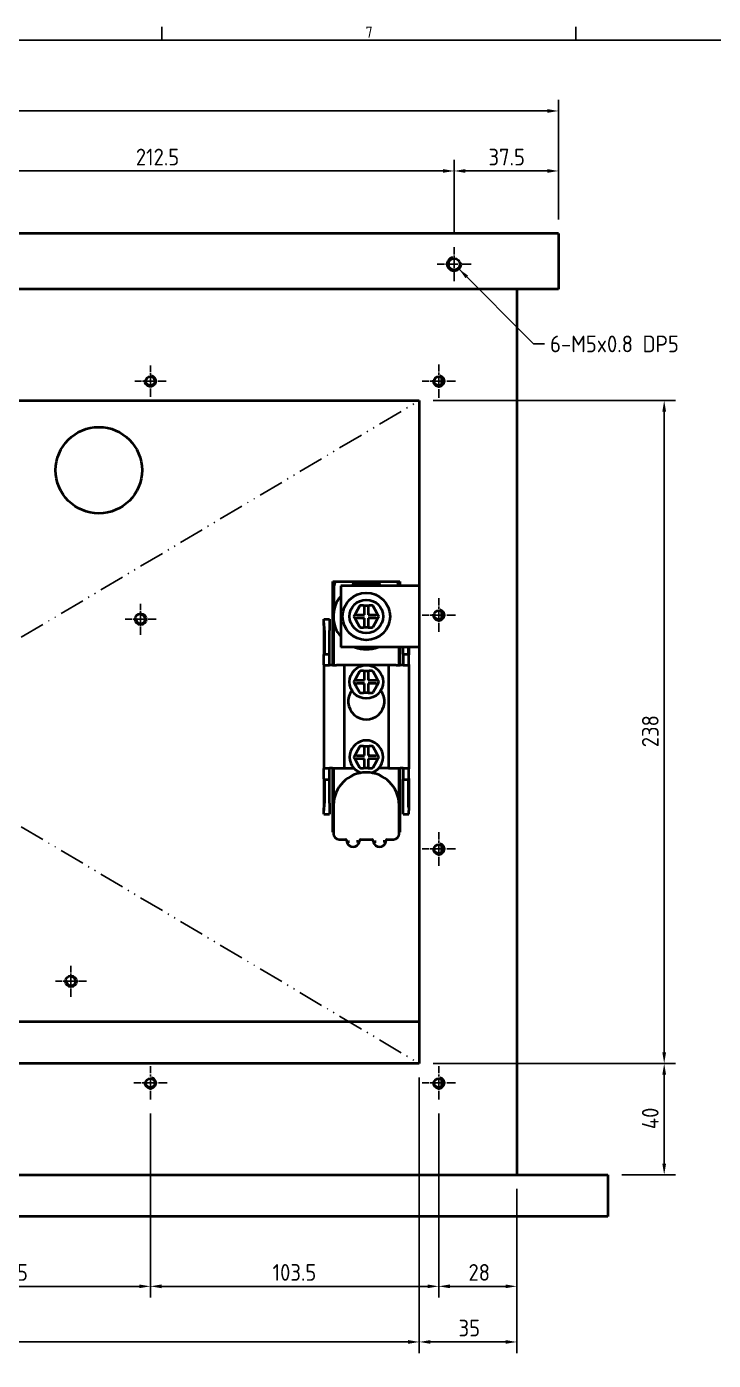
# Model space of a CAD drawing. Header units: millimetres. Extents: x 0 to 2378, y 0 to 1682.
# Drawn here: x 1289.2 to 1535.6, y 1167.9 to 1646.8 of the extents above; entities that cross this region are included whole.
import ezdxf

# ---------------------------------------------------------------- set-up
doc = ezdxf.new("R2010")
doc.units = ezdxf.units.MM
doc.header["$LTSCALE"] = 2
doc.linetypes.add('CHAIN', pattern=[0.3543, 0.2362, -0.0295, 0.0591, -0.0295])
doc.linetypes.add('DASH_DOUBLE_DOT', pattern=[0.4398, 0.24, -0.06, 0.0098, -0.06, 0.01, -0.06])
doc.layers.get('0').update_dxf_attribs({"color": 3, "lineweight": 25})
for name, color, linetype, lineweight in [('가시적인 것(ISO)', 3, 'Continuous', 40), ('가시적인 좁은 것(ISO)', 3, 'Continuous', 35), ('경계(ISO)', 7, 'Continuous', 25), ('기호(ISO)', 5, 'Continuous', 25), ('스케치 형상(ISO)', 3, 'Continuous', 25), ('중심 표식(ISO)', 1, 'Continuous', 25), ('치수(ISO)', 2, 'Continuous', 25)]:
    doc.layers.add(name, color=color, linetype=linetype, lineweight=lineweight)
doc.styles.add('문자 텍스트_PSTEK_POSCO', font='isocp.shx')
doc.styles.add('치수 텍스트_PSTEK_POSCO', font='isocp.shx')
doc.dimstyles.new('치수_PSTEK_POSCO', dxfattribs={"dimscale": 2, "dimtxt": 3, "dimasz": 2, "dimexe": 2, "dimexo": 2.5, "dimgap": 1, "dimtad": 1, "dimrnd": 1e-08, "dimdsep": 46, "dimtxsty": '치수 텍스트_PSTEK_POSCO', "dimcen": 0.09, "dimdle": 10, "dimclrd": 7, "dimclre": 7, "dimclrt": 2, "dimadec": 1, "dimazin": 2, "dimtfac": 1, "dimtmove": 0, "dimatfit": 3, "dimfxl": 0, "dimtolj": 1, "dimlwd": -1, "dimlwe": -1, "dimarcsym": 0})
doc.dimstyles.new('치수_PSTEK_POSCO$7', dxfattribs={"dimscale": 2, "dimtxt": 3, "dimasz": 2, "dimexe": 2, "dimexo": 2.5, "dimgap": 1, "dimtad": 1, "dimrnd": 1e-08, "dimdsep": 46, "dimtxsty": '치수 텍스트_PSTEK_POSCO', "dimcen": 0.09, "dimdle": 10, "dimclrd": 7, "dimclre": 7, "dimclrt": 2, "dimadec": 1, "dimazin": 2, "dimtfac": 1, "dimtmove": 0, "dimatfit": 3, "dimfxl": 0, "dimtolj": 1, "dimlwd": -1, "dimlwe": -1, "dimarcsym": 0})

# ---------------------------------------------------------------- blocks, each defined once
blk = doc.blocks.new('경계 Default Border')
at = {"layer": '경계(ISO)'}
for p, q in [((668.81, 821), (668.81, 823.4)), ((743.12, 821), (743.12, 823.4))]:
    blk.add_line(p, q, dxfattribs=at)
at = {"layer": '경계(ISO)', "flags": 128}
blk.add_lwpolyline([(20, 20), (20, 821), (1169, 821), (1169, 20), (20, 20)], dxfattribs=at)
at = {"layer": '경계(ISO)', "color": 2, "insert": (705.4, 821.4), "char_height": 2, "attachment_point": 7, "style": '문자 텍스트_PSTEK_POSCO'}
blk.add_mtext('7', dxfattribs=at)
blk = doc.blocks.new('*D47')
at = {"layer": 'Defpoints', "color": 0, "transparency": 16777216}
for p in [(1230.07, 1261.54), (1333.57, 1261.54), (1333.57, 1194.51)]:
    blk.add_point(p, dxfattribs=at)
at = {"layer": '치수(ISO)', "color": 7, "transparency": 16777216}
for p, q in [((1230.07, 1256.54), (1230.07, 1190.51)), ((1333.57, 1256.54), (1333.57, 1190.51)), ((1234.07, 1194.51), (1329.57, 1194.51))]:
    blk.add_line(p, q, dxfattribs=at)
for points in [[(1234.07, 1195.18), (1234.07, 1193.85), (1230.07, 1194.51)], [(1329.57, 1195.18), (1329.57, 1193.85), (1333.57, 1194.51)]]:
    blk.add_solid(points, dxfattribs=at)
at = {"layer": '치수(ISO)', "color": 2, "transparency": 16777216, "insert": (1273.92, 1199.51), "char_height": 6, "attachment_point": 4, "style": '치수 텍스트_PSTEK_POSCO'}
blk.add_mtext('\\A1;103.5', dxfattribs=at)
blk = doc.blocks.new('*D48')
at = {"layer": 'Defpoints', "color": 0, "transparency": 16777216}
for p in [(1333.57, 1261.54), (1437.07, 1261.54), (1437.07, 1194.51)]:
    blk.add_point(p, dxfattribs=at)
at = {"layer": '치수(ISO)', "color": 7, "transparency": 16777216}
for p, q in [((1333.57, 1256.54), (1333.57, 1190.51)), ((1437.07, 1256.54), (1437.07, 1190.51)), ((1337.57, 1194.51), (1433.07, 1194.51))]:
    blk.add_line(p, q, dxfattribs=at)
for points in [[(1337.57, 1195.18), (1337.57, 1193.85), (1333.57, 1194.51)], [(1433.07, 1195.18), (1433.07, 1193.85), (1437.07, 1194.51)]]:
    blk.add_solid(points, dxfattribs=at)
at = {"layer": '치수(ISO)', "color": 2, "transparency": 16777216, "insert": (1377.42, 1199.51), "char_height": 6, "attachment_point": 4, "style": '치수 텍스트_PSTEK_POSCO'}
blk.add_mtext('\\A1;103.5', dxfattribs=at)
blk = doc.blocks.new('*D49')
at = {"layer": 'Defpoints', "color": 0, "transparency": 16777216}
for p in [(1437.07, 1261.54), (1465.07, 1234.54), (1465.07, 1194.51)]:
    blk.add_point(p, dxfattribs=at)
at = {"layer": '치수(ISO)', "color": 7, "transparency": 16777216}
for p, q in [((1437.07, 1256.54), (1437.07, 1190.51)), ((1465.07, 1229.54), (1465.07, 1190.51)), ((1441.07, 1194.51), (1461.07, 1194.51))]:
    blk.add_line(p, q, dxfattribs=at)
for points in [[(1441.07, 1195.18), (1441.07, 1193.85), (1437.07, 1194.51)], [(1461.07, 1195.18), (1461.07, 1193.85), (1465.07, 1194.51)]]:
    blk.add_solid(points, dxfattribs=at)
at = {"layer": '치수(ISO)', "color": 2, "transparency": 16777216, "insert": (1447.72, 1199.51), "char_height": 6, "attachment_point": 4, "style": '치수 텍스트_PSTEK_POSCO'}
blk.add_mtext('\\A1;28', dxfattribs=at)
blk = doc.blocks.new('*D109')
at = {"layer": 'Defpoints', "color": 0, "transparency": 16777216}
for p in [(1430.07, 1512.54), (1430.07, 1274.54), (1517.98, 1274.54)]:
    blk.add_point(p, dxfattribs=at)
at = {"layer": '치수(ISO)', "color": 7, "transparency": 16777216}
for p, q in [((1435.07, 1512.54), (1521.98, 1512.54)), ((1517.98, 1508.54), (1517.98, 1278.54)), ((1435.07, 1274.54), (1521.98, 1274.54))]:
    blk.add_line(p, q, dxfattribs=at)
for points in [[(1517.31, 1508.54), (1518.64, 1508.54), (1517.98, 1512.54)], [(1517.31, 1278.54), (1518.64, 1278.54), (1517.98, 1274.54)]]:
    blk.add_solid(points, dxfattribs=at)
at = {"layer": '치수(ISO)', "color": 2, "transparency": 16777216, "insert": (1512.98, 1388.07), "char_height": 6, "attachment_point": 4, "rotation": 90, "style": '치수 텍스트_PSTEK_POSCO'}
blk.add_mtext('\\A1;238', dxfattribs=at)
blk = doc.blocks.new('*D110')
at = {"layer": 'Defpoints', "color": 0, "transparency": 16777216}
for p in [(1430.07, 1274.54), (1497.77, 1234.54), (1517.98, 1234.54)]:
    blk.add_point(p, dxfattribs=at)
at = {"layer": '치수(ISO)', "color": 7, "transparency": 16777216}
for p, q in [((1435.07, 1274.54), (1521.98, 1274.54)), ((1517.98, 1270.54), (1517.98, 1238.54)), ((1502.77, 1234.54), (1521.98, 1234.54))]:
    blk.add_line(p, q, dxfattribs=at)
for points in [[(1517.31, 1270.54), (1518.64, 1270.54), (1517.98, 1274.54)], [(1517.31, 1238.54), (1518.64, 1238.54), (1517.98, 1234.54)]]:
    blk.add_solid(points, dxfattribs=at)
at = {"layer": '치수(ISO)', "color": 2, "transparency": 16777216, "insert": (1512.98, 1250.94), "char_height": 6, "attachment_point": 4, "rotation": 90, "style": '치수 텍스트_PSTEK_POSCO'}
blk.add_mtext('\\A1;40', dxfattribs=at)
blk = doc.blocks.new('*D112')
at = {"layer": 'Defpoints', "color": 0, "transparency": 16777216}
for p in [(1030.07, 1274.54), (1430.07, 1274.54), (1430.07, 1174.54)]:
    blk.add_point(p, dxfattribs=at)
at = {"layer": '치수(ISO)', "color": 7, "transparency": 16777216}
for p, q in [((1030.07, 1269.54), (1030.07, 1170.54)), ((1430.07, 1269.54), (1430.07, 1170.54)), ((1034.07, 1174.54), (1426.07, 1174.54))]:
    blk.add_line(p, q, dxfattribs=at)
for points in [[(1034.07, 1175.21), (1034.07, 1173.88), (1030.07, 1174.54)], [(1426.07, 1175.21), (1426.07, 1173.88), (1430.07, 1174.54)]]:
    blk.add_solid(points, dxfattribs=at)
at = {"layer": '치수(ISO)', "color": 2, "transparency": 16777216, "insert": (1224.39, 1179.54), "char_height": 6, "attachment_point": 4, "style": '치수 텍스트_PSTEK_POSCO'}
blk.add_mtext('\\A1;400', dxfattribs=at)
blk = doc.blocks.new('*D113')
at = {"layer": 'Defpoints', "color": 0, "transparency": 16777216}
for p in [(1430.07, 1274.54), (1465.07, 1234.54), (1465.07, 1174.54)]:
    blk.add_point(p, dxfattribs=at)
at = {"layer": '치수(ISO)', "color": 7, "transparency": 16777216}
for p, q in [((1430.07, 1269.54), (1430.07, 1170.54)), ((1465.07, 1229.54), (1465.07, 1170.54)), ((1434.07, 1174.54), (1461.07, 1174.54))]:
    blk.add_line(p, q, dxfattribs=at)
for points in [[(1434.07, 1175.21), (1434.07, 1173.88), (1430.07, 1174.54)], [(1461.07, 1175.21), (1461.07, 1173.88), (1465.07, 1174.54)]]:
    blk.add_solid(points, dxfattribs=at)
at = {"layer": '치수(ISO)', "color": 2, "transparency": 16777216, "insert": (1444.17, 1179.54), "char_height": 6, "attachment_point": 4, "style": '치수 텍스트_PSTEK_POSCO'}
blk.add_mtext('\\A1;35', dxfattribs=at)
blk = doc.blocks.new('*D138')
at = {"layer": 'Defpoints', "color": 0, "transparency": 16777216}
for p in [(1442.57, 1594.99), (1442.57, 1567.61), (1230.07, 1561.54)]:
    blk.add_point(p, dxfattribs=at)
at = {"layer": '치수(ISO)', "color": 7, "transparency": 16777216}
for p, q in [((1230.07, 1566.54), (1230.07, 1598.99)), ((1234.07, 1594.99), (1438.57, 1594.99)), ((1442.57, 1572.61), (1442.57, 1598.99))]:
    blk.add_line(p, q, dxfattribs=at)
for points in [[(1234.07, 1595.66), (1234.07, 1594.33), (1230.07, 1594.99)], [(1438.57, 1595.66), (1438.57, 1594.33), (1442.57, 1594.99)]]:
    blk.add_solid(points, dxfattribs=at)
at = {"layer": '치수(ISO)', "color": 2, "transparency": 16777216, "insert": (1328.34, 1599.99), "char_height": 6, "attachment_point": 4, "style": '치수 텍스트_PSTEK_POSCO'}
blk.add_mtext('\\A1;212.5', dxfattribs=at)
blk = doc.blocks.new('*D139')
at = {"layer": 'Defpoints', "color": 0, "transparency": 16777216}
for p in [(1480.07, 1594.99), (1480.07, 1572.54), (1442.57, 1567.61)]:
    blk.add_point(p, dxfattribs=at)
at = {"layer": '치수(ISO)', "color": 7, "transparency": 16777216}
for p, q in [((1442.57, 1572.61), (1442.57, 1598.99)), ((1446.57, 1594.99), (1476.07, 1594.99)), ((1480.07, 1577.54), (1480.07, 1598.99))]:
    blk.add_line(p, q, dxfattribs=at)
for points in [[(1446.57, 1595.66), (1446.57, 1594.33), (1442.57, 1594.99)], [(1476.07, 1595.66), (1476.07, 1594.33), (1480.07, 1594.99)]]:
    blk.add_solid(points, dxfattribs=at)
at = {"layer": '치수(ISO)', "color": 2, "transparency": 16777216, "insert": (1454.92, 1599.99), "char_height": 6, "attachment_point": 4, "style": '치수 텍스트_PSTEK_POSCO'}
blk.add_mtext('\\A1;37.5', dxfattribs=at)
blk = doc.blocks.new('*D158')
at = {"layer": 'Defpoints', "color": 0, "transparency": 16777216}
for p in [(980.07, 1616.53), (980.07, 1572.54), (1480.07, 1572.54)]:
    blk.add_point(p, dxfattribs=at)
at = {"layer": '치수(ISO)', "color": 7, "transparency": 16777216}
for p, q in [((980.07, 1577.54), (980.07, 1620.53)), ((1480.07, 1577.54), (1480.07, 1620.53)), ((1476.07, 1616.53), (984.07, 1616.53))]:
    blk.add_line(p, q, dxfattribs=at)
for points in [[(984.07, 1617.2), (984.07, 1615.87), (980.07, 1616.53)], [(1476.07, 1617.2), (1476.07, 1615.87), (1480.07, 1616.53)]]:
    blk.add_solid(points, dxfattribs=at)
at = {"layer": '치수(ISO)', "color": 2, "transparency": 16777216, "insert": (1224.67, 1621.53), "char_height": 6, "attachment_point": 4, "style": '치수 텍스트_PSTEK_POSCO'}
blk.add_mtext('\\A1;500', dxfattribs=at)

msp = doc.modelspace()

# ---------------------------------------------------------------- linework, layer by layer
at = {"layer": '가시적인 것(ISO)'}
for p, q in [((1480.0715, 1572.5446), (980.0715, 1572.5446)), ((1480.0715, 1572.5446), (1480.0715, 1552.5446)), ((1480.0715, 1552.5446), (980.0715, 1552.5446)), ((1465.0715, 1552.5446), (1465.0715, 1234.5446)), ((1438.0715, 1520.8204), (1438.0715, 1518.2689)), ((1030.0715, 1512.5446), (1430.0715, 1512.5446)), ((1430.0715, 1512.5446), (1430.0715, 1274.5446)), ((1399.0715, 1417.5446), (1399.0715, 1447.5446)), ((1399.0715, 1447.5446), (1423.0715, 1447.5446)), ((1406.0715, 1446.3179), (1406.0715, 1446.0446)), ((1415.5715, 1446.8179), (1406.5715, 1446.8179)), ((1416.0715, 1446.0446), (1416.0715, 1446.3179)), ((1423.0715, 1447.5446), (1423.0715, 1446.0446)), ((1399.3515, 1444.9296), (1399.3515, 1436.1637)), ((1430.0715, 1446.0446), (1401.872, 1446.0446)), ((1401.872, 1446.0446), (1401.872, 1424.0446)), ((1408.6467, 1438.7446), (1407.2899, 1436.3946)), ((1409.9715, 1438.9946), (1409.0797, 1438.9946)), ((1409.9715, 1438.9946), (1412.1715, 1438.9946)), ((1410.4715, 1435.6446), (1410.4715, 1438.4946)), ((1411.6715, 1438.4946), (1411.6715, 1435.6446)), ((1413.0634, 1438.9946), (1412.1715, 1438.9946)), ((1414.8532, 1436.3946), (1413.4964, 1438.7446)), ((1438.0715, 1436.8204), (1438.0715, 1434.2689)), ((1395.8215, 1434.0446), (1397.8215, 1434.0446)), ((1395.8215, 1432.6904), (1395.8215, 1434.0446)), ((1395.8215, 1432.6904), (1395.8215, 1421.2767)), ((1397.8215, 1434.0446), (1397.8215, 1430.0446)), ((1399.2982, 1435.0446), (1399.2982, 1417.5446)), ((1406.6548, 1435.2946), (1407.2899, 1436.3946)), ((1407.2899, 1433.6946), (1406.6548, 1434.7946)), ((1407.2899, 1433.6946), (1408.6467, 1431.3446)), ((1407.7229, 1435.6446), (1410.4715, 1435.6446)), ((1410.4715, 1434.4446), (1407.7229, 1434.4446)), ((1409.9715, 1436.1446), (1410.4715, 1435.6446)), ((1409.9715, 1433.9446), (1410.4715, 1434.4446)), ((1410.4715, 1431.5946), (1410.4715, 1434.4446)), ((1412.1715, 1436.1446), (1411.6715, 1435.6446)), ((1411.6715, 1435.6446), (1414.4202, 1435.6446)), ((1412.1715, 1433.9446), (1411.6715, 1434.4446)), ((1411.6715, 1434.4446), (1411.6715, 1431.0946)), ((1414.4202, 1434.4446), (1411.6715, 1434.4446)), ((1413.4964, 1431.3446), (1414.8532, 1433.6946)), ((1414.8532, 1436.3946), (1415.4883, 1435.2946)), ((1415.4883, 1434.7946), (1414.8532, 1433.6946)), ((1396.0895, 1430.0446), (1396.0895, 1421.5446)), ((1397.8215, 1421.5446), (1397.8215, 1430.0446)), ((1409.0797, 1431.0946), (1409.9715, 1431.0946)), ((1411.6715, 1431.0946), (1409.9715, 1431.0946)), ((1411.6715, 1431.0946), (1412.1715, 1431.0946)), ((1412.1715, 1431.0946), (1412.7747, 1431.0946)), ((1412.7747, 1431.0946), (1413.0634, 1431.0946)), ((1430.0715, 1424.0446), (1401.872, 1424.0446)), ((1422.8449, 1417.5446), (1422.8449, 1424.0446)), ((1423.0715, 1424.0446), (1423.0715, 1417.5446)), ((1424.3215, 1421.5446), (1424.3215, 1424.0446)), ((1426.0536, 1424.0446), (1426.0536, 1421.5446)), ((1426.3215, 1424.0446), (1426.3215, 1421.2767)), ((1395.8215, 1417.8126), (1395.8215, 1421.2767)), ((1395.8215, 1417.8126), (1395.8215, 1380.2767)), ((1396.0895, 1421.5446), (1397.8215, 1421.5446)), ((1396.0895, 1417.5446), (1397.8215, 1417.5446)), ((1397.8215, 1417.5446), (1397.8215, 1421.5446)), ((1398.9842, 1417.5446), (1397.8215, 1417.5446)), ((1398.9842, 1417.5446), (1400.4091, 1417.5446)), ((1403.0715, 1417.5446), (1400.4091, 1417.5446)), ((1419.0715, 1417.5446), (1403.0715, 1417.5446)), ((1403.0715, 1417.5446), (1403.0715, 1380.5446)), ((1421.734, 1417.5446), (1419.0715, 1417.5446)), ((1419.0715, 1417.5446), (1419.0715, 1380.5446)), ((1421.734, 1417.5446), (1423.1589, 1417.5446)), ((1424.3215, 1417.5446), (1423.1589, 1417.5446)), ((1424.3215, 1421.5446), (1424.3215, 1417.5446)), ((1424.3215, 1421.5446), (1426.0536, 1421.5446)), ((1424.3215, 1417.5446), (1426.0536, 1417.5446)), ((1426.3215, 1417.8126), (1426.3215, 1421.2767)), ((1426.3215, 1417.8126), (1426.3215, 1380.2767)), ((1406.6548, 1411.7846), (1407.2899, 1412.8846)), ((1408.6467, 1415.2346), (1407.2899, 1412.8846)), ((1409.9715, 1415.4846), (1409.0797, 1415.4846)), ((1409.9715, 1415.4846), (1412.1715, 1415.4846)), ((1409.9715, 1412.6346), (1410.4715, 1412.1346)), ((1410.4715, 1412.1346), (1410.4715, 1414.9846)), ((1411.6715, 1414.9846), (1411.6715, 1412.1346)), ((1412.1715, 1412.6346), (1411.6715, 1412.1346)), ((1413.0634, 1415.4846), (1412.1715, 1415.4846)), ((1414.8532, 1412.8846), (1413.4964, 1415.2346)), ((1414.8532, 1412.8846), (1415.4883, 1411.7846)), ((1407.2899, 1410.1846), (1406.6548, 1411.2846)), ((1407.2899, 1410.1846), (1408.6467, 1407.8346)), ((1407.7229, 1412.1346), (1410.4715, 1412.1346)), ((1410.4715, 1410.9346), (1407.7229, 1410.9346)), ((1409.9715, 1410.4346), (1410.4715, 1410.9346)), ((1410.4715, 1408.0846), (1410.4715, 1410.9346)), ((1411.6715, 1412.1346), (1414.4202, 1412.1346)), ((1412.1715, 1410.4346), (1411.6715, 1410.9346)), ((1411.6715, 1410.9346), (1411.6715, 1407.5846)), ((1414.4202, 1410.9346), (1411.6715, 1410.9346)), ((1413.4964, 1407.8346), (1414.8532, 1410.1846)), ((1415.4883, 1411.2846), (1414.8532, 1410.1846)), ((1409.0797, 1407.5846), (1409.9715, 1407.5846)), ((1411.6715, 1407.5846), (1409.9715, 1407.5846)), ((1411.6715, 1407.5846), (1412.1715, 1407.5846)), ((1412.1715, 1407.5846), (1412.7747, 1407.5846)), ((1412.7747, 1407.5846), (1413.0634, 1407.5846)), ((1406.6548, 1384.7846), (1407.2899, 1385.8846)), ((1407.2899, 1383.1846), (1406.6548, 1384.2846)), ((1408.6467, 1388.2346), (1407.2899, 1385.8846)), ((1407.7229, 1385.1346), (1410.4715, 1385.1346)), ((1410.4715, 1383.9346), (1407.7229, 1383.9346)), ((1409.9715, 1388.4846), (1409.0797, 1388.4846)), ((1409.9715, 1388.4846), (1412.1715, 1388.4846)), ((1409.9715, 1385.6346), (1410.4715, 1385.1346)), ((1409.9715, 1383.4346), (1410.4715, 1383.9346)), ((1410.4715, 1385.1346), (1410.4715, 1387.9846)), ((1410.4715, 1381.0846), (1410.4715, 1383.9346)), ((1411.6715, 1387.9846), (1411.6715, 1385.1346)), ((1412.1715, 1385.6346), (1411.6715, 1385.1346)), ((1411.6715, 1385.1346), (1414.4202, 1385.1346)), ((1412.1715, 1383.4346), (1411.6715, 1383.9346)), ((1411.6715, 1383.9346), (1411.6715, 1380.5846)), ((1414.4202, 1383.9346), (1411.6715, 1383.9346)), ((1413.0634, 1388.4846), (1412.1715, 1388.4846)), ((1414.8532, 1385.8846), (1413.4964, 1388.2346)), ((1414.8532, 1385.8846), (1415.4883, 1384.7846)), ((1415.4883, 1384.2846), (1414.8532, 1383.1846)), ((1395.8215, 1376.8126), (1395.8215, 1380.2767)), ((1396.0895, 1380.5446), (1397.8215, 1380.5446)), ((1397.8215, 1376.5446), (1397.8215, 1380.5446)), ((1398.9842, 1380.5446), (1397.8215, 1380.5446)), ((1398.9842, 1380.5446), (1400.4091, 1380.5446)), ((1399.0715, 1357.5446), (1399.0715, 1380.5446)), ((1399.2982, 1380.5446), (1399.2982, 1367.2661)), ((1400.4091, 1380.5446), (1403.0715, 1380.5446)), ((1403.0715, 1380.5446), (1406.5905, 1380.5446)), ((1407.2899, 1383.1846), (1408.6467, 1380.8346)), ((1409.0797, 1380.5846), (1409.9715, 1380.5846)), ((1411.6715, 1380.5846), (1409.9715, 1380.5846)), ((1411.6715, 1380.5846), (1412.1715, 1380.5846)), ((1412.1715, 1380.5846), (1412.7747, 1380.5846)), ((1412.7747, 1380.5846), (1413.0634, 1380.5846)), ((1413.4964, 1380.8346), (1414.8532, 1383.1846)), ((1419.0715, 1380.5446), (1415.5526, 1380.5446)), ((1419.0715, 1380.5446), (1421.734, 1380.5446)), ((1421.734, 1380.5446), (1423.1589, 1380.5446)), ((1422.8449, 1367.2661), (1422.8449, 1380.5446)), ((1423.0715, 1380.5446), (1423.0715, 1357.5446)), ((1424.3215, 1380.5446), (1423.1589, 1380.5446)), ((1424.3215, 1380.5446), (1424.3215, 1376.5446)), ((1424.3215, 1380.5446), (1426.0536, 1380.5446)), ((1426.3215, 1376.8126), (1426.3215, 1380.2767)), ((1395.8215, 1376.8126), (1395.8215, 1365.3989)), ((1396.0895, 1376.5446), (1397.8215, 1376.5446)), ((1396.0895, 1376.5446), (1396.0895, 1368.0446)), ((1397.8215, 1368.0446), (1397.8215, 1376.5446)), ((1424.3215, 1368.0446), (1424.3215, 1376.5446)), ((1424.3215, 1376.5446), (1426.0536, 1376.5446)), ((1426.0536, 1376.5446), (1426.0536, 1368.0446)), ((1426.3215, 1376.8126), (1426.3215, 1365.3989)), ((1395.8215, 1364.0446), (1395.8215, 1365.3989)), ((1397.8215, 1368.0446), (1397.8215, 1364.0446)), ((1399.2982, 1367.2661), (1399.2982, 1357.0097)), ((1422.8449, 1357.0097), (1422.8449, 1367.2661)), ((1424.3215, 1364.0446), (1424.3215, 1368.0446)), ((1426.3215, 1364.0446), (1426.3215, 1365.3989)), ((1395.8215, 1364.0446), (1397.8215, 1364.0446)), ((1424.3215, 1364.0446), (1426.3215, 1364.0446)), ((1399.2982, 1357.5446), (1399.0715, 1357.5446)), ((1423.0715, 1357.5446), (1422.8449, 1357.5446)), ((1401.2982, 1355.0097), (1403.5715, 1355.0097)), ((1404.0715, 1354.5097), (1404.0715, 1354.1244)), ((1408.5715, 1354.1244), (1408.5715, 1354.5097)), ((1409.0715, 1355.0097), (1413.0715, 1355.0097)), ((1413.5715, 1354.5097), (1413.5715, 1354.1244)), ((1418.0715, 1354.1244), (1418.0715, 1354.5097)), ((1418.5715, 1355.0097), (1420.8449, 1355.0097)), ((1438.0715, 1352.8204), (1438.0715, 1350.2689)), ((1030.0715, 1289.5446), (1430.0715, 1289.5446)), ((1430.0715, 1274.5446), (1030.0715, 1274.5446)), ((1438.0715, 1268.8204), (1438.0715, 1266.2689)), ((962.3715, 1234.5446), (1497.7715, 1234.5446)), ((1497.7715, 1234.5446), (1497.7715, 1219.5446)), ((1497.7715, 1219.5446), (962.3715, 1219.5446))]:
    msp.add_line(p, q, dxfattribs=at)
for centre, radius in [((1442.5715, 1561.5446), 2.067), ((1333.5715, 1519.5446), 1.621), ((1437.0715, 1519.5446), 1.621), ((1315.0715, 1487.5446), 15.5), ((1411.0715, 1435.0446), 8.5), ((1411.0715, 1435.0446), 6), ((1437.0715, 1435.5446), 1.621), ((1330.0715, 1434.0446), 2), ((1411.0715, 1411.5346), 6), ((1437.0715, 1351.5446), 1.621), ((1305.0715, 1304.0446), 2), ((1333.5715, 1267.5446), 1.621), ((1437.0715, 1267.5446), 1.621)]:
    msp.add_circle(centre, radius, dxfattribs=at)
for centre, radius, start, end in [((1411.0715, 1444.006), 11.7563, 162.482564, 175.494407), ((1406.5715, 1446.3179), 0.5, 90, 180), ((1415.5715, 1446.3179), 0.5, 0, 90), ((1411.0715, 1444.006), 11.7563, 9.985864, 17.517436), ((1411.0715, 1435.0446), 11.7733, 141.387682, 218.612318), ((1409.0797, 1438.4946), 0.5, 90, 150), ((1409.9715, 1438.4946), 0.5, 0, 90), ((1412.1715, 1438.4946), 0.5, 90, 180), ((1413.0634, 1438.4946), 0.5, 30, 90), ((1407.0878, 1435.0446), 0.5, 150, 210), ((1407.7229, 1436.1446), 0.5, 150, 270), ((1407.7229, 1433.9446), 0.5, 90, 210), ((1414.4202, 1436.1446), 0.5, 270, 30), ((1414.4202, 1433.9446), 0.5, 330, 90), ((1415.0553, 1435.0446), 0.5, 330, 30), ((1409.0797, 1431.5946), 0.5, 210, 270), ((1409.9715, 1431.5946), 0.5, 270, 0), ((1411.0715, 1435.0446), 11.7733, 249.1181, 290.8819), ((1407.7229, 1412.6346), 0.5, 150, 270), ((1409.0797, 1414.9846), 0.5, 90, 150), ((1409.9715, 1414.9846), 0.5, 0, 90), ((1412.1715, 1414.9846), 0.5, 90, 180), ((1413.0634, 1414.9846), 0.5, 30, 90), ((1414.4202, 1412.6346), 0.5, 270, 30), ((1411.0715, 1404.5446), 6.5, 142.665168, 37.334832), ((1407.0878, 1411.5346), 0.5, 150, 210), ((1407.7229, 1410.4346), 0.5, 90, 210), ((1409.0797, 1408.0846), 0.5, 210, 270), ((1409.9715, 1408.0846), 0.5, 270, 0), ((1414.4202, 1410.4346), 0.5, 330, 90), ((1415.0553, 1411.5346), 0.5, 330, 30), ((1411.0715, 1384.5346), 6, 289.287396, 250.712604), ((1407.0878, 1384.5346), 0.5, 150, 210), ((1407.7229, 1385.6346), 0.5, 150, 270), ((1407.7229, 1383.4346), 0.5, 90, 210), ((1409.0797, 1387.9846), 0.5, 90, 150), ((1409.9715, 1387.9846), 0.5, 0, 90), ((1412.1715, 1387.9846), 0.5, 90, 180), ((1413.0634, 1387.9846), 0.5, 30, 90), ((1414.4202, 1385.6346), 0.5, 270, 30), ((1414.4202, 1383.4346), 0.5, 330, 90), ((1415.0553, 1384.5346), 0.5, 330, 30), ((1409.0797, 1381.0846), 0.5, 210, 270), ((1409.9715, 1381.0846), 0.5, 270, 0), ((1411.0715, 1367.2661), 11.7733, 0, 180), ((1401.2982, 1357.0097), 2, 180, 270), ((1420.8449, 1357.0097), 2, 270, 0), ((1403.5715, 1354.5097), 0.5, 0, 90), ((1406.3215, 1354.5671), 2.2931, 191.129914, 348.870086), ((1409.0715, 1354.5097), 0.5, 90, 180), ((1413.0715, 1354.5097), 0.5, 0, 90), ((1415.8215, 1354.5671), 2.2931, 191.129914, 348.870086), ((1418.5715, 1354.5097), 0.5, 90, 180)]:
    msp.add_arc(centre, radius, start, end, dxfattribs=at)
for centre in [(1413.0635, 1431.5945), (1413.0635, 1408.0845), (1413.0635, 1381.0845)]:
    msp.add_ellipse(centre, major_axis=(0.451, 0.2157), ratio=0.99983889, start_param=4.26631111, end_param=5.31364864, dxfattribs=at)
for points, knots in [([(1399.3515, 1444.9296), (1399.3429, 1444.9299), (1399.3298, 1444.9304), (1399.2877, 1444.9321), (1399.2455, 1444.9337), (1399.1828, 1444.9362), (1399.1031, 1444.9393), (1399.0929, 1444.9397), (1399.0823, 1444.9401), (1399.0715, 1444.9405)], [0, 0, 0, 0, 0.2, 0.2, 0.2, 0.4, 0.4, 0.4, 0.425718608, 0.425718608, 0.425718608, 0.425718608]), ([(1396.0895, 1430.0446), (1396.0895, 1430.5323), (1396.0273, 1431.0453), (1395.8889, 1431.952), (1395.8218, 1432.3533), (1395.8215, 1432.6904)], [-0.612669946, -0.612669946, -0.612669946, -0.612669946, -0.466363989, -0.466363989, -0.33262756, -0.33262756, -0.33262756, -0.33262756]), ([(1395.8215, 1421.2767), (1395.8215, 1421.3605), (1395.8386, 1421.4309), (1395.922, 1421.5214), (1395.9889, 1421.5418), (1396.0761, 1421.5445), (1396.0828, 1421.5446), (1396.0895, 1421.5446)], [0.724350563, 0.724350563, 0.724350563, 0.724350563, 0.774624716, 0.774624716, 0.82489887, 0.82489887, 0.82888396, 0.82888396, 0.82888396, 0.82888396]), ([(1396.0895, 1417.5446), (1396.0828, 1417.5447), (1396.0761, 1417.5447), (1395.9889, 1417.5475), (1395.922, 1417.5679), (1395.8386, 1417.6583), (1395.8215, 1417.7288), (1395.8215, 1417.8126)], [0.201528661, 0.201528661, 0.201528661, 0.201528661, 0.205513751, 0.205513751, 0.255787905, 0.255787905, 0.306062058, 0.306062058, 0.306062058, 0.306062058]), ([(1426.0536, 1421.5446), (1426.0603, 1421.5446), (1426.067, 1421.5445), (1426.1542, 1421.5418), (1426.2211, 1421.5214), (1426.3045, 1421.4309), (1426.3215, 1421.3605), (1426.3215, 1421.2767)], [-0.82888396, -0.82888396, -0.82888396, -0.82888396, -0.82489887, -0.82489887, -0.774624716, -0.774624716, -0.724350563, -0.724350563, -0.724350563, -0.724350563]), ([(1426.3215, 1417.8126), (1426.3215, 1417.7288), (1426.3045, 1417.6583), (1426.2211, 1417.5679), (1426.1542, 1417.5475), (1426.067, 1417.5447), (1426.0603, 1417.5447), (1426.0536, 1417.5446)], [-0.306062058, -0.306062058, -0.306062058, -0.306062058, -0.255787905, -0.255787905, -0.205513751, -0.205513751, -0.201528661, -0.201528661, -0.201528661, -0.201528661]), ([(1395.8215, 1380.2767), (1395.8215, 1380.3605), (1395.8386, 1380.4309), (1395.922, 1380.5214), (1395.9889, 1380.5418), (1396.0761, 1380.5445), (1396.0828, 1380.5446), (1396.0895, 1380.5446)], [0.715873412, 0.715873412, 0.715873412, 0.715873412, 0.766147565, 0.766147565, 0.816421718, 0.816421718, 0.820406809, 0.820406809, 0.820406809, 0.820406809]), ([(1426.0536, 1380.5446), (1426.1374, 1380.5446), (1426.2079, 1380.5276), (1426.2983, 1380.4442), (1426.3187, 1380.3773), (1426.3214, 1380.2901), (1426.3215, 1380.2834), (1426.3215, 1380.2767)], [-0.306062058, -0.306062058, -0.306062058, -0.306062058, -0.255787905, -0.255787905, -0.205513751, -0.205513751, -0.201528661, -0.201528661, -0.201528661, -0.201528661]), ([(1396.0895, 1376.5446), (1396.0828, 1376.5447), (1396.0761, 1376.5447), (1395.9889, 1376.5475), (1395.922, 1376.5679), (1395.8386, 1376.6583), (1395.8215, 1376.7288), (1395.8215, 1376.8126)], [0.201528661, 0.201528661, 0.201528661, 0.201528661, 0.205513751, 0.205513751, 0.255787905, 0.255787905, 0.306062058, 0.306062058, 0.306062058, 0.306062058]), ([(1426.3215, 1376.8126), (1426.3215, 1376.8058), (1426.3214, 1376.7992), (1426.3187, 1376.712), (1426.2983, 1376.6451), (1426.2079, 1376.5617), (1426.1374, 1376.5446), (1426.0536, 1376.5446)], [0.201528661, 0.201528661, 0.201528661, 0.201528661, 0.205513751, 0.205513751, 0.255787905, 0.255787905, 0.306062058, 0.306062058, 0.306062058, 0.306062058]), ([(1395.8215, 1365.3989), (1395.8218, 1365.736), (1395.8889, 1366.1373), (1396.0273, 1367.044), (1396.0895, 1367.557), (1396.0895, 1368.0446)], [-0.892712332, -0.892712332, -0.892712332, -0.892712332, -0.758975903, -0.758975903, -0.612669946, -0.612669946, -0.612669946, -0.612669946]), ([(1426.0536, 1368.0446), (1426.0536, 1367.5601), (1426.115, 1367.05), (1426.2533, 1366.1422), (1426.3213, 1365.7378), (1426.3215, 1365.3989)], [1.22288463, 1.22288463, 1.22288463, 1.22288463, 1.368260203, 1.368260203, 1.502834072, 1.502834072, 1.502834072, 1.502834072]), ([(1404.0715, 1354.1244), (1404.0781, 1354.1251), (1404.0878, 1354.126), (1404.1199, 1354.1292), (1404.152, 1354.1323), (1404.1999, 1354.1371), (1404.2614, 1354.1433), (1404.3228, 1354.1496), (1404.3976, 1354.1573), (1404.4827, 1354.1665), (1404.5677, 1354.1757), (1404.6632, 1354.1862), (1404.7632, 1354.1979), (1404.8631, 1354.2096), (1404.9675, 1354.2223), (1405.0715, 1354.2359)], [0, 0, 0, 0, 0.2, 0.2, 0.2, 0.4, 0.4, 0.4, 0.6, 0.6, 0.6, 0.8, 0.8, 0.8, 1, 1, 1, 1]), ([(1408.5715, 1354.1244), (1408.565, 1354.1251), (1408.5552, 1354.126), (1408.5232, 1354.1292), (1408.4911, 1354.1323), (1408.4432, 1354.1371), (1408.3817, 1354.1433), (1408.3203, 1354.1496), (1408.2455, 1354.1573), (1408.1604, 1354.1665), (1408.0754, 1354.1757), (1407.9799, 1354.1862), (1407.8799, 1354.1979), (1407.78, 1354.2096), (1407.6756, 1354.2223), (1407.5715, 1354.2359)], [0, 0, 0, 0, 0.2, 0.2, 0.2, 0.4, 0.4, 0.4, 0.6, 0.6, 0.6, 0.8, 0.8, 0.8, 1, 1, 1, 1]), ([(1413.5715, 1354.1244), (1413.5781, 1354.1251), (1413.5878, 1354.126), (1413.6199, 1354.1292), (1413.652, 1354.1323), (1413.6999, 1354.1371), (1413.7614, 1354.1433), (1413.8228, 1354.1496), (1413.8976, 1354.1573), (1413.9827, 1354.1665), (1414.0677, 1354.1757), (1414.1632, 1354.1862), (1414.2632, 1354.1979), (1414.3631, 1354.2096), (1414.4675, 1354.2223), (1414.5715, 1354.2359)], [0, 0, 0, 0, 0.2, 0.2, 0.2, 0.4, 0.4, 0.4, 0.6, 0.6, 0.6, 0.8, 0.8, 0.8, 1, 1, 1, 1]), ([(1418.0715, 1354.1244), (1418.065, 1354.1251), (1418.0552, 1354.126), (1418.0232, 1354.1292), (1417.9911, 1354.1323), (1417.9432, 1354.1371), (1417.8817, 1354.1433), (1417.8203, 1354.1496), (1417.7455, 1354.1573), (1417.6604, 1354.1665), (1417.5754, 1354.1757), (1417.4799, 1354.1862), (1417.3799, 1354.1979), (1417.28, 1354.2096), (1417.1756, 1354.2223), (1417.0715, 1354.2359)], [0, 0, 0, 0, 0.2, 0.2, 0.2, 0.4, 0.4, 0.4, 0.6, 0.6, 0.6, 0.8, 0.8, 0.8, 1, 1, 1, 1])]:
    msp.add_open_spline(points, degree=3, knots=knots, dxfattribs=at)
at = {"layer": '가시적인 좁은 것(ISO)'}
for centre, radius, start, end in [((1442.5715, 1561.5446), 2.5, 100, 10), ((1333.5715, 1519.5446), 2, 170, 80), ((1437.0715, 1519.5446), 2, 170, 80), ((1437.0715, 1435.5446), 2, 170, 80), ((1330.0715, 1434.0446), 1.582, 170, 80), ((1437.0715, 1351.5446), 2, 170, 80), ((1305.0715, 1304.0446), 1.582, 170, 80), ((1333.5715, 1267.5446), 2, 170, 80), ((1437.0715, 1267.5446), 2, 170, 80)]:
    msp.add_arc(centre, radius, start, end, dxfattribs=at)
at = {"layer": '스케치 형상(ISO)', "color": 6, "linetype": 'DASH_DOUBLE_DOT', "ltscale": 18.898619}
for p, q in [((1030.0715, 1512.5446), (1430.0715, 1274.5446)), ((1030.0715, 1274.5446), (1430.0715, 1512.5446))]:
    msp.add_line(p, q, dxfattribs=at)
at = {"layer": '중심 표식(ISO)', "linetype": 'CHAIN', "ltscale": 6.741595}
for p, q in [((1442.5715, 1555.4776), (1442.5715, 1567.6116)), ((1448.6385, 1561.5446), (1436.5045, 1561.5446))]:
    msp.add_line(p, q, dxfattribs=at)
at = {"layer": '중심 표식(ISO)', "linetype": 'CHAIN', "ltscale": 6.245997}
for p, q in [((1333.5715, 1513.9236), (1333.5715, 1525.1656)), ((1339.1925, 1519.5446), (1327.9505, 1519.5446))]:
    msp.add_line(p, q, dxfattribs=at)
at = {"layer": '중심 표식(ISO)', "linetype": 'CHAIN', "ltscale": 6.667144}
for p, q in [((1437.0715, 1513.5446), (1437.0715, 1525.5446)), ((1443.0715, 1519.5446), (1431.0715, 1519.5446)), ((1437.0715, 1429.5446), (1437.0715, 1441.5446)), ((1443.0715, 1435.5446), (1431.0715, 1435.5446)), ((1437.0715, 1345.5446), (1437.0715, 1357.5446)), ((1443.0715, 1351.5446), (1431.0715, 1351.5446)), ((1333.5715, 1261.5446), (1333.5715, 1273.5446)), ((1437.0715, 1261.5446), (1437.0715, 1273.5446)), ((1339.5715, 1267.5446), (1327.5715, 1267.5446)), ((1443.0715, 1267.5446), (1431.0715, 1267.5446))]:
    msp.add_line(p, q, dxfattribs=at)
at = {"layer": '중심 표식(ISO)', "linetype": 'CHAIN', "ltscale": 6.20266}
for p, q in [((1330.0715, 1428.4626), (1330.0715, 1439.6266)), ((1335.6535, 1434.0446), (1324.4895, 1434.0446)), ((1305.0715, 1298.4626), (1305.0715, 1309.6266)), ((1310.6535, 1304.0446), (1299.4895, 1304.0446))]:
    msp.add_line(p, q, dxfattribs=at)

# ---------------------------------------------------------------- block references
at = {"xscale": 2, "yscale": 2, "zscale": 2}
msp.add_blockref('경계 Default Border', (0, 0), dxfattribs=at)

# ---------------------------------------------------------------- texts
at = {"layer": '기호(ISO)', "color": 2, "insert": (1477.0195, 1532.8896), "char_height": 6, "width": 54.561673, "attachment_point": 4, "line_spacing_factor": 0.525, "style": '치수 텍스트_PSTEK_POSCO'}
msp.add_mtext('{6-M5x0.8 DP5}', dxfattribs=at)

# ---------------------------------------------------------------- dimensions: what is measured, and where the dimension line sits
at = {"layer": '치수(ISO)', "color": 7}
for base, p1, p2, angle, picture, middle in [((980.0715, 1616.5324), (1480.0715, 1572.5446), (980.0715, 1572.5446), 180, '*D158', (1230.0715, 1616.5324)), ((1442.5715, 1594.9932), (1230.0715, 1561.5446), (1442.5715, 1567.6116), 180, '*D138', (1336.3415, 1594.9932)), ((1480.0715, 1594.9932), (1442.5715, 1567.6116), (1480.0715, 1572.5446), 180, '*D139', (1461.3415, 1594.9932)), ((1517.977, 1274.5446), (1430.0715, 1512.5446), (1430.0715, 1274.5446), 90, '*D109', (1517.977, 1393.5446)), ((1430.0715, 1174.5446), (1030.0715, 1274.5446), (1430.0715, 1274.5446), 180, '*D112', (1230.0915, 1174.5446)), ((1517.977, 1234.5446), (1430.0715, 1274.5446), (1497.7715, 1234.5446), 90, '*D110', (1517.977, 1254.5446)), ((1465.0715, 1174.5446), (1430.0715, 1274.5446), (1465.0715, 1234.5446), 180, '*D113', (1447.5915, 1174.5446)), ((1333.5715, 1194.5119), (1230.0715, 1261.5446), (1333.5715, 1261.5446), 180, '*D47', (1281.8415, 1194.5119)), ((1437.0715, 1194.5119), (1333.5715, 1261.5446), (1437.0715, 1261.5446), 180, '*D48', (1385.3415, 1194.5119)), ((1465.0715, 1194.5119), (1437.0715, 1261.5446), (1465.0715, 1234.5446), 180, '*D49', (1451.0915, 1194.5119))]:
    dim = msp.add_linear_dim(base=base, p1=p1, p2=p2, angle=angle, dimstyle='치수_PSTEK_POSCO', override={"dimdec": 2, "dimtp": 0, "dimtm": 0, "dimtdec": 2, "dimtofl": 0, "dimatfit": 1}, dxfattribs=at)
    dim.commit()
    dim.dimension.update_dxf_attribs({"geometry": picture, "text_midpoint": middle, "dimtype": 160})

# ---------------------------------------------------------------- leaders
at = {"layer": '기호(ISO)', "color": 7, "annotation_type": 0, "has_hookline": 1, "hookline_direction": 0, "text_width": 47.4076}
msp.add_leader([(1444.3393, 1559.7769), (1471.0195, 1532.8896), (1475.0195, 1532.8896)], dimstyle='치수_PSTEK_POSCO$7', override={"dimtad": 0}, dxfattribs=at)

doc.saveas('drawing.dxf')
